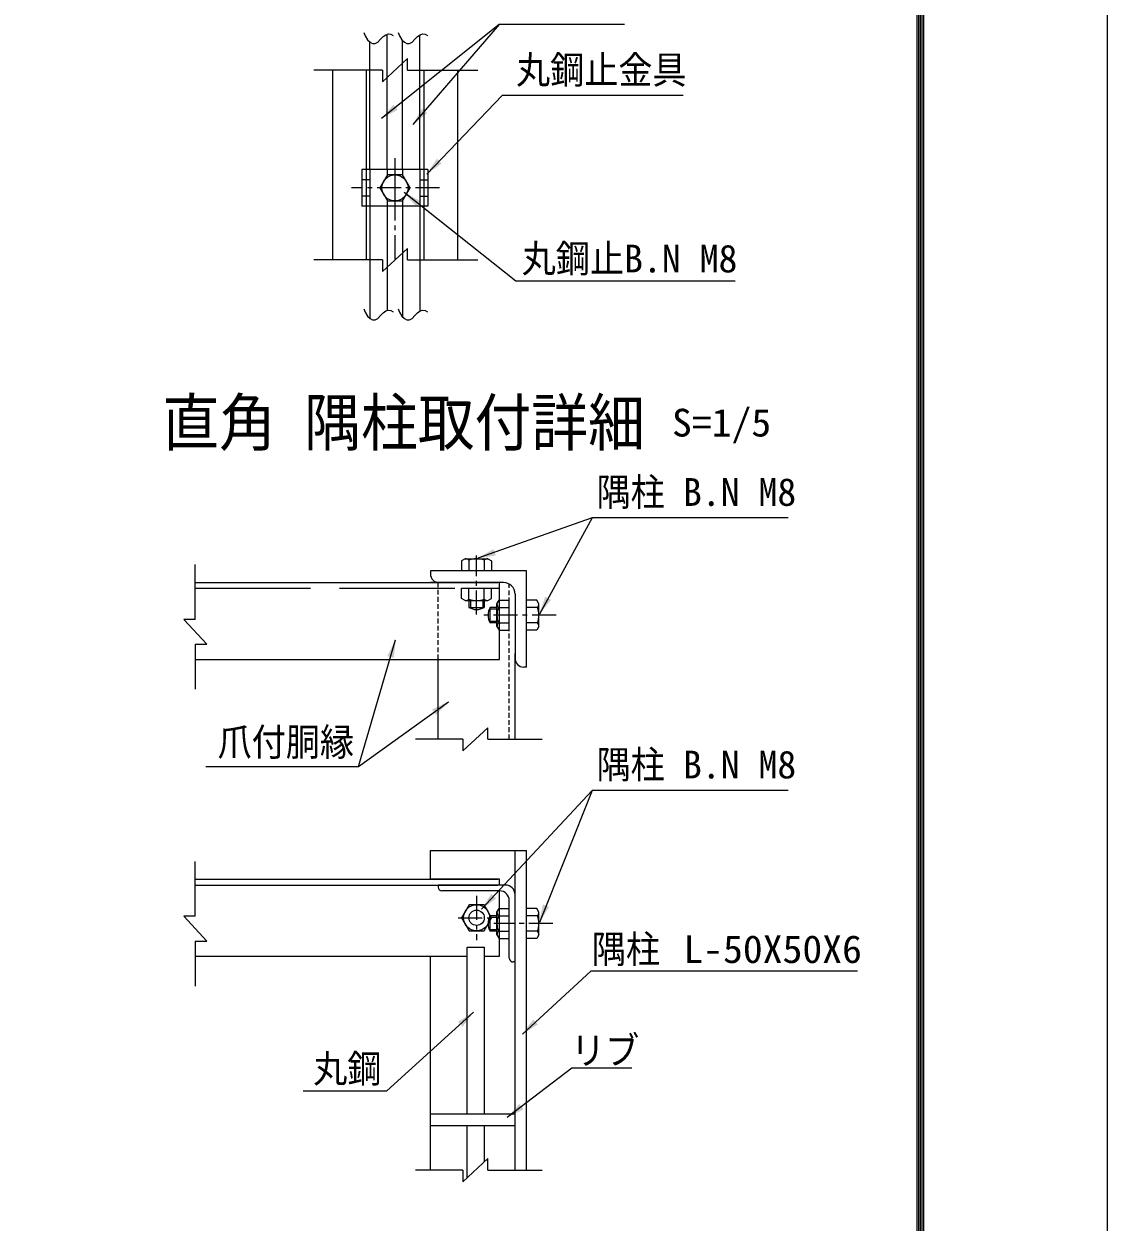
# Model space of a CAD drawing. Units: millimetres, scale not verified, with parts at other scales. Extents: x -4455 to 4455, y -3150 to 3150.
# Drawn here: x 2765 to 4455, y -927 to 943 of the extents above; entities that cross this region are included whole.
import ezdxf
from ezdxf.enums import TextEntityAlignment as Align

# ---------------------------------------------------------------- set-up
doc = ezdxf.new("R2010")
doc.units = ezdxf.units.MM
doc.header["$LTSCALE"] = 30
for name, pattern in [('DASHED', [7.5, 6, -1.5]), ('USER2', [2, 1.25, -0.25, 0.25, -0.25]), ('USER3', [0.375, 0.25, -0.125]), ('USER5', [4.7625, 3.175, -1.5875])]:
    doc.linetypes.add(name, pattern=pattern)
for name, color, linetype, lineweight in [('0-B_0', 7, 'Continuous', 9), ('0-C_7詳細', 7, 'Continuous', 18), ('0-D_D-TTL', 7, 'Continuous', 9)]:
    doc.layers.add(name, color=color, linetype=linetype, lineweight=lineweight)
doc.styles.add('ＭＳ ゴシック', font='')
doc.styles.get('ＭＳ ゴシック').set_extended_font_data('MS Gothic')

# ---------------------------------------------------------------- blocks, each defined once
blk = doc.blocks.new('50X6')
at = {"layer": '0-B_0'}
for p, q in [((0, 1500), (45, 1500)), ((0, 1500), (0, 0)), ((180, 360), (180, 1365)), ((0, 0), (1500, 0)), ((360, 180), (1365, 180)), ((1500, 0), (1500, 45))]:
    blk.add_line(p, q, dxfattribs=at)
for centre, radius, start, end in [((45, 1365), 135, 0, 90), ((360, 360), 180, 180, 270.0001), ((1365, 45), 135, 0, 90.0001)]:
    blk.add_arc(centre, radius, start, end, dxfattribs=at)

msp = doc.modelspace()

# ---------------------------------------------------------------- linework, layer by layer
at = {"layer": '0-C_7詳細', "color": 1}
for p, q in [((3506.52, 942.5), (3372.22, 786.41)), ((3461.89, 43.27), (3461.89, 31.4)), ((3481.09, 43.27), (3481.09, 31.4)), ((3503.29, 30.07), (3491.42, 30.07)), ((3503.29, 10.87), (3491.42, 10.87)), ((3503.29, -451.14), (3491.42, -451.14)), ((3503.29, -470.34), (3491.42, -470.34))]:
    msp.add_line(p, q, dxfattribs=at)
at = {"layer": '0-C_7詳細', "lineweight": 9}
for p, q in [((3332.14, 715.86), (3332.14, 927.18)), ((3356.04, 715.86), (3356.04, 917.57)), ((3383.04, 715.86), (3383.04, 926.18)), ((3305.14, 715.86), (3305.14, 914.8)), ((3246.59, 871.04), (3246.59, 574.91)), ((3299.09, 871.04), (3299.09, 574.91)), ((3389.09, 871.04), (3389.09, 574.91)), ((3441.59, 871.04), (3441.59, 574.91)), ((3395.69, 715.86), (3292.49, 715.86)), ((3292.49, 715.86), (3292.49, 658.86)), ((3395.69, 715.86), (3395.69, 658.86)), ((3395.69, 658.86), (3292.49, 658.86)), ((3305.14, 658.86), (3305.14, 483.55)), ((3332.14, 658.86), (3332.14, 495.93)), ((3356.04, 658.86), (3356.04, 486.32)), ((3383.04, 658.86), (3383.04, 494.93)), ((3651.59, 172.38), (3569.65, 22.23)), ((3453.73, 108.67), (3447.97, 105.35)), ((3447.97, 105.35), (3447.97, 89.47)), ((3453.73, 108.67), (3489.25, 108.67)), ((3459.49, 106.61), (3459.49, 89.47)), ((3483.49, 106.61), (3483.49, 89.47)), ((3489.25, 108.67), (3495.01, 105.35)), ((3495.01, 105.35), (3495.01, 89.47)), ((3032.57, 71.47), (3504.49, 71.47)), ((3507.49, 71.47), (3399.49, 71.47)), ((3447.97, 62.47), (3495.01, 62.47)), ((3447.97, 46.6), (3447.97, 62.47)), ((3459.49, 45.33), (3459.49, 62.47)), ((3483.49, 45.33), (3483.49, 62.47)), ((3507.49, -48.53), (3507.49, 71.47)), ((3453.73, 43.27), (3447.97, 46.6)), ((3453.73, 43.27), (3489.25, 43.27)), ((3459.49, 43.27), (3459.49, 32.61)), ((3483.49, 43.27), (3483.49, 32.61)), ((3503.29, 2.71), (3503.29, 38.23)), ((3522.49, -3.05), (3522.49, 43.99)), ((3565.36, 43.99), (3549.49, 43.99)), ((3549.49, -3.05), (3549.49, 43.99)), ((3568.69, 38.23), (3565.36, 43.99)), ((3568.69, 2.71), (3568.69, 38.23)), ((3459.49, 32.61), (3483.49, 32.61)), ((3492.63, 8.47), (3492.63, 32.47)), ((3503.29, 32.47), (3492.63, 32.47)), ((3505.35, 32.47), (3522.49, 32.47)), ((3566.63, 32.47), (3549.49, 32.47)), ((3503.29, 8.47), (3492.63, 8.47)), ((3503.29, 2.71), (3506.61, -3.05)), ((3505.35, 8.47), (3522.49, 8.47)), ((3566.63, 8.47), (3549.49, 8.47)), ((3568.69, 2.71), (3565.36, -3.05)), ((3506.61, -3.05), (3522.49, -3.05)), ((3565.36, -3.05), (3549.49, -3.05)), ((3032.57, -48.53), (3507.49, -48.53)), ((3411.49, -173.26), (3411.49, -48.53)), ((3531.49, -173.26), (3531.49, -39.53)), ((3287.28, -215.77), (3427.81, -114.51)), ((3651.59, -252.96), (3569.43, -458.88)), ((3399.49, -391.74), (3399.49, -346.74)), ((3399.49, -346.74), (3549.49, -346.74)), ((3531.49, -845.59), (3531.49, -346.74)), ((3549.49, -845.59), (3549.49, -346.74)), ((3032.57, -391.74), (3504.49, -391.74)), ((3507.49, -391.74), (3399.49, -391.74)), ((3421.99, -391.74), (3422.29, -391.74)), ((3507.49, -400.74), (3507.49, -391.74)), ((3032.57, -400.74), (3504.49, -400.74)), ((3516.49, -400.74), (3411.49, -400.74)), ((3411.49, -400.74), (3411.49, -403.74)), ((3507.49, -409.74), (3417.49, -409.74)), ((3507.49, -511.74), (3507.49, -409.74)), ((3522.49, -514.74), (3522.49, -424.74)), ((3531.49, -520.74), (3531.49, -415.74)), ((3492.63, -472.74), (3492.63, -448.74)), ((3503.29, -448.74), (3492.63, -448.74)), ((3503.29, -478.5), (3503.29, -442.98)), ((3505.35, -448.74), (3522.49, -448.74)), ((3522.49, -484.26), (3522.49, -437.22)), ((3565.36, -437.22), (3549.49, -437.22)), ((3549.49, -484.26), (3549.49, -437.22)), ((3566.63, -448.74), (3549.49, -448.74)), ((3568.69, -442.98), (3565.36, -437.22)), ((3568.69, -478.5), (3568.69, -442.98)), ((3503.29, -472.74), (3492.63, -472.74)), ((3503.29, -478.5), (3506.61, -484.26)), ((3505.35, -472.74), (3522.49, -472.74)), ((3506.61, -484.26), (3522.49, -484.26)), ((3566.63, -472.74), (3549.49, -472.74)), ((3565.36, -484.26), (3549.49, -484.26)), ((3568.69, -478.5), (3565.36, -484.26)), ((3456.8, -758.22), (3456.8, -497.8)), ((3456.8, -497.8), (3483.8, -497.8)), ((3483.8, -758.22), (3483.8, -497.8)), ((3032.57, -511.74), (3456.8, -511.74)), ((3399.49, -845.59), (3399.49, -511.74)), ((3483.8, -511.74), (3507.49, -511.74)), ((3531.49, -520.74), (3528.49, -520.74)), ((3531.49, -758.22), (3399.49, -758.22)), ((3531.49, -776.22), (3399.49, -776.22)), ((3456.8, -857.43), (3456.8, -776.22)), ((3483.8, -832.36), (3483.8, -776.22))]:
    msp.add_line(p, q, dxfattribs=at)
at = {"layer": '0-C_7詳細', "color": 4}
for p, q in [((3324.71, 853.04), (3363.48, 889.04)), ((3363.48, 871.04), (3363.48, 889.04)), ((3324.71, 871.04), (3217.51, 871.04)), ((3324.71, 871.04), (3324.71, 853.04)), ((3363.48, 871.04), (3473.67, 871.04)), ((3324.71, 556.91), (3363.48, 592.91)), ((3363.48, 574.91), (3363.48, 592.91)), ((3324.71, 574.91), (3217.51, 574.91)), ((3324.71, 574.91), (3324.71, 556.91)), ((3363.48, 574.91), (3473.67, 574.91)), ((3032.57, 13.91), (3032.57, 99.49)), ((3014.57, 13.91), (3050.57, -24.86)), ((3032.57, 13.91), (3014.57, 13.91)), ((3032.57, -24.86), (3032.57, -95.06)), ((3032.57, -24.86), (3050.57, -24.86)), ((3450.17, -191.26), (3488.94, -155.26)), ((3488.94, -173.26), (3488.94, -155.26)), ((3450.17, -173.26), (3375.94, -173.26)), ((3450.17, -173.26), (3450.17, -191.26)), ((3488.94, -173.26), (3573.62, -173.26)), ((3032.57, -449.3), (3032.57, -363.72)), ((3014.57, -449.3), (3050.57, -488.07)), ((3032.57, -449.3), (3014.57, -449.3)), ((3032.57, -488.07), (3032.57, -558.27)), ((3032.57, -488.07), (3050.57, -488.07)), ((3450.17, -863.59), (3488.94, -827.59)), ((3488.94, -845.59), (3488.94, -827.59)), ((3450.17, -845.59), (3375.94, -845.59)), ((3450.17, -845.59), (3450.17, -863.59)), ((3488.94, -845.59), (3573.62, -845.59))]:
    msp.add_line(p, q, dxfattribs=at)
at = {"layer": '0-C_7詳細', "color": 1, "linetype": 'USER2'}
for p, q in [((3344.09, 733.77), (3344.09, 574.91)), ((3344.09, 725.5), (3344.09, 648.92)), ((3413.63, 687.36), (3276.29, 687.36)), ((3471.49, 21.37), (3471.49, 113.74)), ((3595.49, 20.47), (3479.04, 20.47)), ((3471.49, -417.55), (3471.49, -486.94)), ((3442.93, -451.74), (3500.05, -451.74)), ((3590.58, -460.74), (3498.22, -460.74))]:
    msp.add_line(p, q, dxfattribs=at)
at = {"layer": '0-C_7詳細', "color": 1, "linetype": 'USER5'}
for p, q in [((3305.09, 715.86), (3305.09, 658.86)), ((3332.14, 715.86), (3332.14, 707.4)), ((3356.04, 715.86), (3356.04, 707.4)), ((3383.09, 715.86), (3383.09, 658.86)), ((3305.09, 700.11), (3292.49, 700.11)), ((3383.09, 700.11), (3395.69, 700.11)), ((3305.09, 674.61), (3292.49, 674.61)), ((3383.09, 674.61), (3395.69, 674.61)), ((3332.14, 667.32), (3332.14, 658.86)), ((3356.04, 667.32), (3356.04, 658.86))]:
    msp.add_line(p, q, dxfattribs=at)
at = {"layer": '0-C_7詳細', "color": 3, "linetype": 'DASHED'}
msp.add_line((3032.57, 62.47), (3507.49, 62.47), dxfattribs=at)
at = {"layer": '0-C_7詳細', "color": 1, "linetype": 'USER3'}
for p, q in [((3411.49, -48.53), (3411.49, 71.55)), ((3522.49, -173.26), (3522.49, 69.06))]:
    msp.add_line(p, q, dxfattribs=at)
at = {"layer": '0-C_7詳細', "lineweight": 9}
for points in [[(3702.08, 942.5), (3506.52, 942.5), (3323.16, 795.76)], [(3793.93, 831.46), (3511.38, 831.46), (3393.87, 708.96)], [(3875.19, 541.79), (3532.88, 541.79), (3358.62, 680.05)], [(3957.4, 172.38), (3651.59, 172.38), (3473.37, 109.34)], [(3489.25, 43.27), (3495.01, 46.6), (3495.01, 62.47)], [(3503.29, 38.23), (3506.61, 43.99), (3522.49, 43.99)], [(3049.29, -215.77), (3287.28, -215.77), (3345.1, -17.9)], [(3957.4, -252.96), (3651.59, -252.96), (3479.18, -438.52)], [(3503.29, -442.98), (3506.61, -437.22), (3522.49, -437.22)], [(4065.64, -534.91), (3649.81, -534.91), (3542.89, -633.34)], [(3713.96, -686.46), (3620.04, -686.46), (3519.34, -763.49)]]:
    msp.add_lwpolyline(points, dxfattribs=at)
at = {"layer": '0-C_7詳細', "color": 4}
for points in [[(3295.55, 929.77), (3297.81, 924.64), (3301.49, 918.62), (3305.29, 914.64), (3309.2, 912.71), (3313.22, 912.83), (3317.36, 914.99), (3321.61, 919.2), (3325.84, 923.63), (3329.91, 926.47), (3333.82, 927.71), (3337.58, 927.36), (3341.18, 925.42), (3341.55, 925.04)], [(3349.09, 929.77), (3351.36, 924.64), (3355.04, 918.62), (3358.83, 914.64), (3362.74, 912.71), (3366.76, 912.83), (3370.9, 914.99), (3375.15, 919.2), (3379.38, 923.63), (3383.46, 926.47), (3387.37, 927.71), (3391.13, 927.36), (3394.72, 925.42), (3395.09, 925.04)], [(3295.55, 498.52), (3297.81, 493.39), (3301.49, 487.37), (3305.29, 483.39), (3309.2, 481.46), (3313.22, 481.58), (3317.36, 483.74), (3321.61, 487.94), (3325.84, 492.38), (3329.91, 495.22), (3333.82, 496.46), (3337.58, 496.11), (3341.18, 494.17), (3341.55, 493.79)], [(3349.09, 498.52), (3351.36, 493.39), (3355.04, 487.37), (3358.83, 483.39), (3362.74, 481.46), (3366.76, 481.58), (3370.9, 483.74), (3375.15, 487.94), (3379.38, 492.38), (3383.46, 495.22), (3387.37, 496.46), (3391.13, 496.11), (3394.72, 494.17), (3395.09, 493.79)]]:
    msp.add_lwpolyline(points, dxfattribs=at)
at = {"layer": '0-C_7詳細', "color": 3}
for points in [[(3367.61, 687.36), (3355.85, 707.73), (3332.33, 707.73), (3320.57, 687.36), (3332.33, 666.99), (3355.85, 666.99)], [(3495.01, -451.74), (3483.25, -431.37), (3459.73, -431.37), (3447.97, -451.74), (3459.73, -472.11), (3483.25, -472.11)]]:
    msp.add_lwpolyline(points, close=True, dxfattribs=at)
at = {"layer": '0-C_7詳細', "color": 1}
msp.add_lwpolyline([(3200.85, -721.92), (3331.38, -721.92), (3466.72, -599.12)], dxfattribs=at)
at = {"layer": '0-C_7詳細', "color": 3}
for centre, radius in [((3344.09, 687.36), 20.4), ((3471.49, -451.74), 20.4), ((3471.49, -451.74), 12)]:
    msp.add_circle(centre, radius, dxfattribs=at)
at = {"layer": '0-C_7詳細', "lineweight": 9}
for centre, radius, start, end in [((3453.73, 99.58), 9.09, 50.6618, 90), ((3471.49, 72.67), 36, 70.52878, 109.47122), ((3489.25, 99.58), 9.09, 90, 129.3382), ((3453.73, 52.36), 9.09, 270, 309.3382), ((3471.49, 79.27), 36, 250.52878, 289.47122), ((3489.25, 52.36), 9.09, 230.6618, 270), ((3512.38, 38.23), 9.09, 180, 219.3382), ((3559.6, 38.23), 9.09, 320.6618, 0), ((3471.49, 53.4), 24, 240, 300), ((3513.41, 20.47), 24, 150, 210), ((3539.29, 20.47), 36, 160.52878, 199.47122), ((3532.69, 20.47), 36, 340.52878, 19.47122), ((3512.38, 2.71), 9.09, 140.6618, 180), ((3559.6, 2.71), 9.09, 0, 39.3382), ((3417.49, -403.74), 6, 180, 270), ((3507.49, -424.74), 15, 0, 90), ((3516.49, -415.74), 15, 0, 90), ((3513.41, -460.74), 24, 150, 210), ((3512.38, -442.98), 9.09, 180, 219.3382), ((3539.29, -460.74), 36, 160.52878, 199.47122), ((3559.6, -442.98), 9.09, 320.6618, 0), ((3532.69, -460.74), 36, 340.52878, 19.47122), ((3512.38, -478.5), 9.09, 140.6618, 180), ((3559.6, -478.5), 9.09, 0, 39.3382), ((3528.49, -514.74), 6, 180, 270)]:
    msp.add_arc(centre, radius, start, end, dxfattribs=at)
at = {"layer": '0-C_7詳細'}
for points in [[(3321.6, 794.52), (3341.77, 817.33), (3348.28, 809.19)], [(3392.48, 707.52), (3409.49, 732.78), (3417.01, 725.56)], [(3357.05, 681.29), (3383.79, 666.72), (3377.31, 658.56)], [(3471.49, 108.67), (3498.03, 123.59), (3501.51, 113.76)], [(3568.69, 20.47), (3578.49, 49.3), (3587.63, 44.31)], [(3345.66, -15.98), (3342.24, -46.24), (3332.24, -43.32)], [(3429.43, -113.35), (3408.14, -135.11), (3402.05, -126.66)], [(3477.82, -439.98), (3494.42, -414.46), (3502.05, -421.55)], [(3568.69, -460.74), (3574.97, -430.94), (3584.64, -434.81)], [(3541.42, -634.7), (3559.97, -610.55), (3567.02, -618.21)], [(3517.75, -764.7), (3538.41, -742.34), (3544.74, -750.61)]]:
    msp.add_solid(points, dxfattribs=at)
at = {"layer": '0-C_7詳細', "color": 1}
for points in [[(3370.91, 784.89), (3386.53, 811.03), (3394.43, 804.23)], [(3468.2, -597.77), (3449.49, -621.79), (3442.49, -614.07)]]:
    msp.add_solid(points, dxfattribs=at)
at = {"layer": '0-D_D-TTL', "color": 2, "lineweight": 18}
msp.add_lwpolyline([(-4454.56, 3150.45), (4455.14, 3150.45), (4455.14, -3149.97), (-4454.56, -3149.97)], close=True, dxfattribs=at)
at = {"layer": '0-D_D-TTL'}
for points in [[(-4168.18, 2917.11), (4168.75, 2917.11), (4168.75, -2916.62), (-4168.18, -2916.62)], [(-4165.53, 2914.45), (4166.1, 2914.45), (4166.1, -2913.97), (-4165.53, -2913.97)], [(-4162.87, 2911.8), (4163.45, 2911.8), (4163.45, -2911.32), (-4162.87, -2911.32)], [(-4160.22, 2909.15), (4160.8, 2909.15), (4160.8, -2908.67), (-4160.22, -2908.67)], [(-4157.57, 2906.5), (4158.15, 2906.5), (4158.15, -2906.02), (-4157.57, -2906.02)]]:
    msp.add_lwpolyline(points, close=True, dxfattribs=at)

# ---------------------------------------------------------------- block references
at = {"layer": '0-C_7詳細', "xscale": 0.1, "yscale": 0.1, "rotation": 180}
msp.add_blockref('50X6', (3549.49, 89.47), dxfattribs=at)

# ---------------------------------------------------------------- texts
at = {"layer": '0-C_7詳細', "color": 3, "style": 'ＭＳ ゴシック'}
for s, width, p in [('丸鋼止金具', 0.9, (3533.1, 836.86)), ('丸鋼止', 0.9, (3541.9, 542.44)), ('S=1/5', 1.05, (3776.4, 286.31)), ('隅柱', 0.9, (3658.63, 178.11)), ('爪付胴縁', 0.9, (3067.43, -212.05)), ('隅柱', 0.9, (3658.63, -247.24)), ('隅柱', 0.9, (3651.3, -535.34)), ('L-50X50X6', 1.05, (3794.12, -535.34)), ('リブ', 0.9, (3618.82, -693.35)), ('丸鋼', 0.9, (3216.57, -721.9))]:
    msp.add_text(s, height=43.33, dxfattribs=dict(at, width=width)).set_placement(p, align=Align.BOTTOM_LEFT)
for p in [(3701.63, 542.44), (3793.44, 178.11), (3793.44, -247.24)]:
    msp.add_text('B.N M8', height=43.33, dxfattribs=at).set_placement(p, align=Align.BOTTOM_LEFT)
at = {"layer": '0-C_7詳細', "style": 'ＭＳ ゴシック', "width": 0.9}
msp.add_text('直角 隅柱取付詳細', height=72.14, dxfattribs=at).set_placement((2981.35, 263.52), align=Align.BOTTOM_LEFT)

doc.saveas('drawing.dxf')
